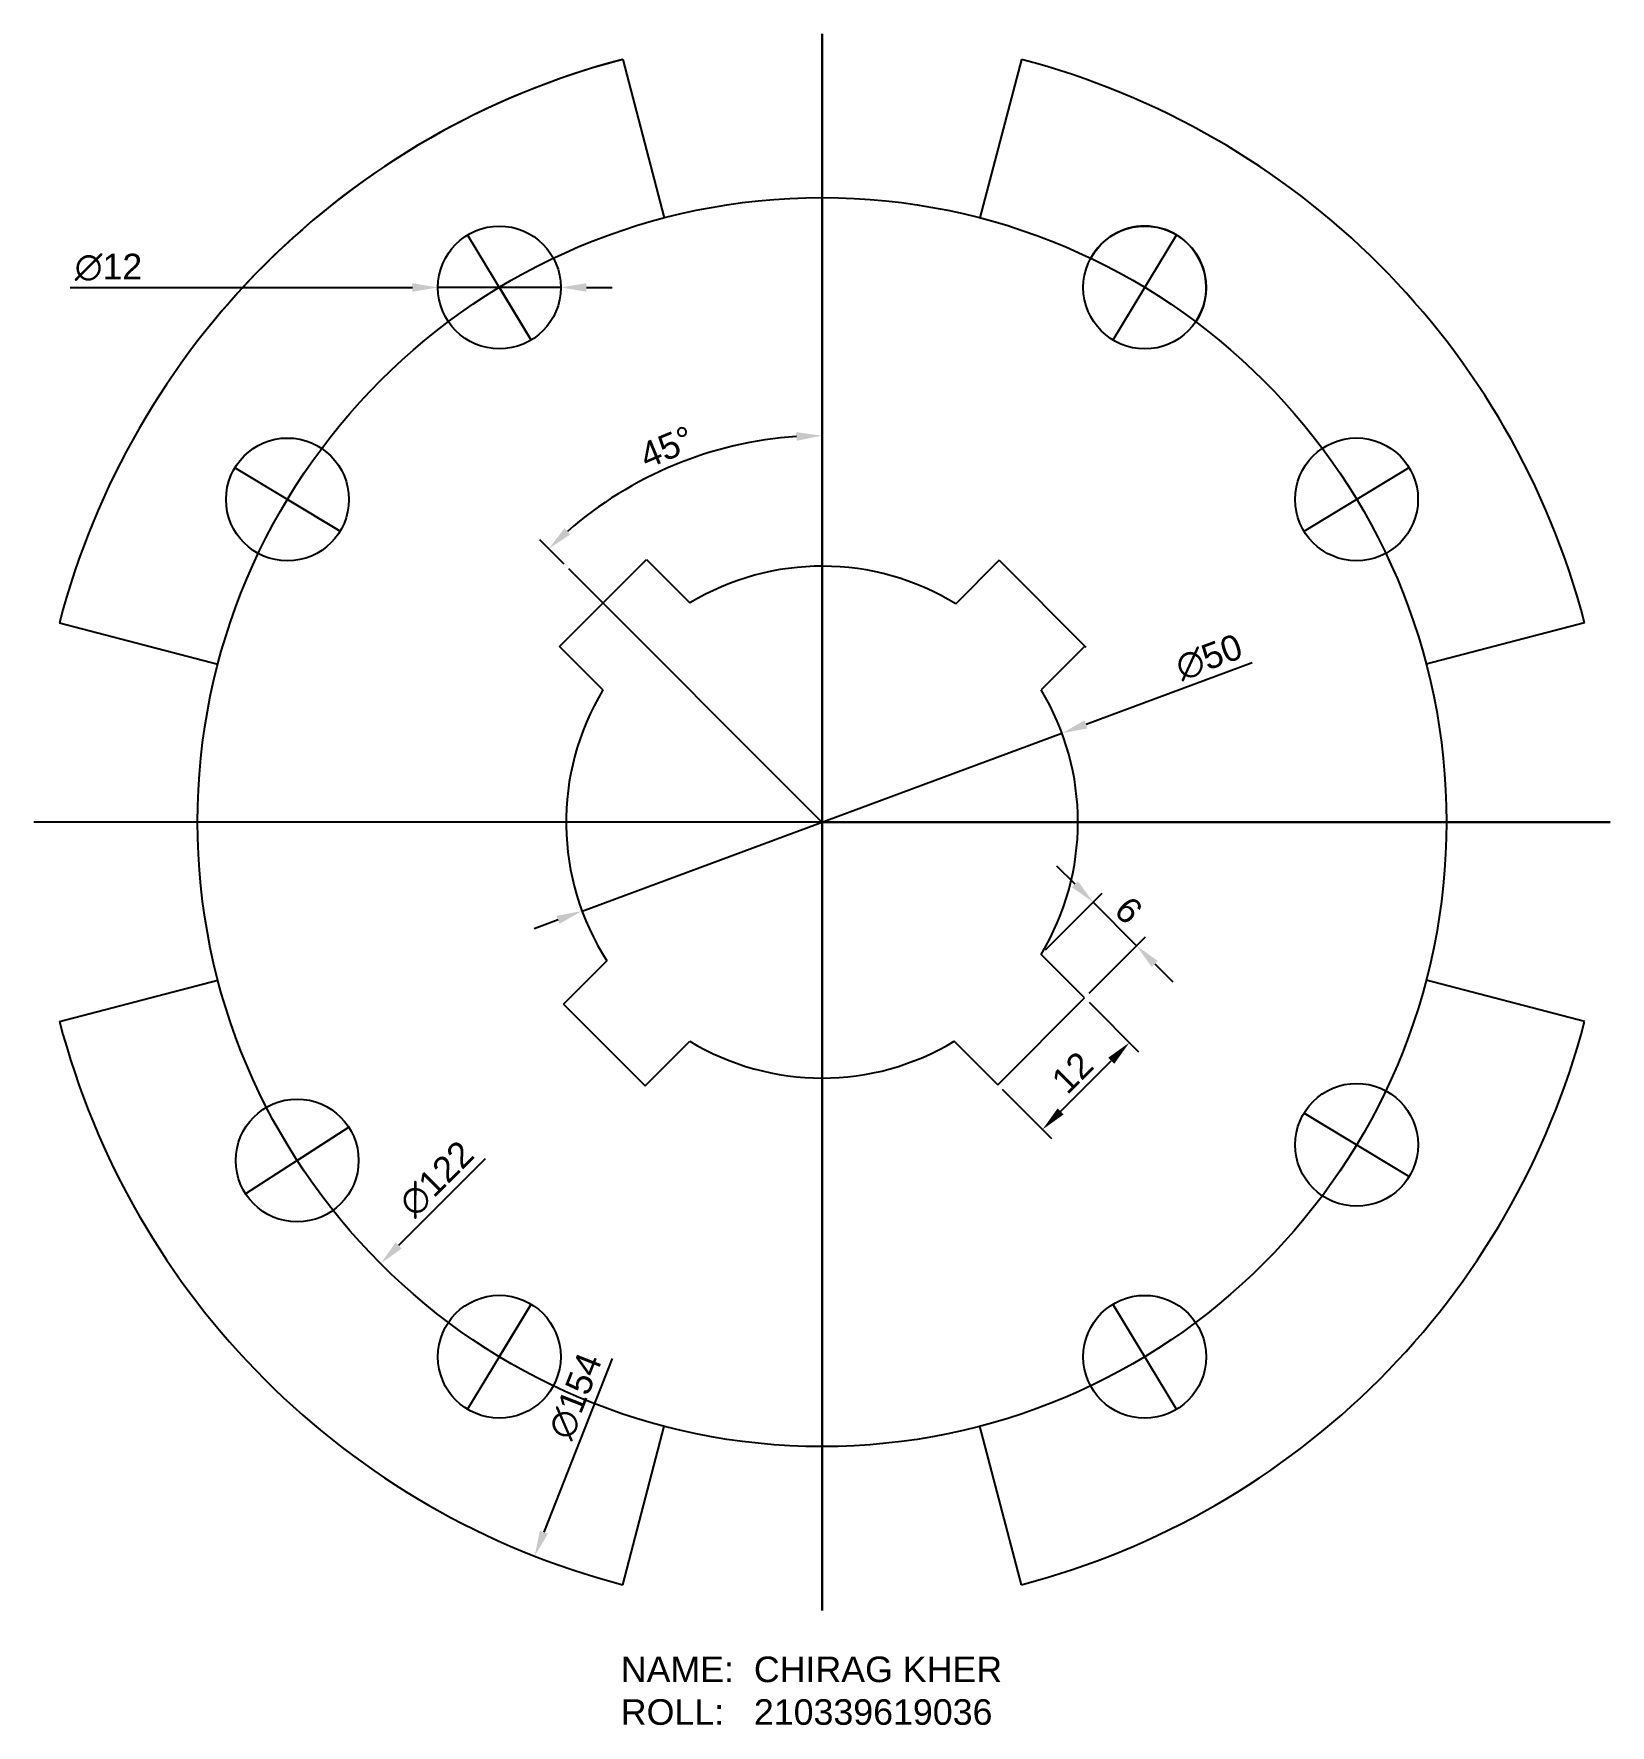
# Model space of a CAD drawing. Header units: millimetres. Extents: x 2565 to 2719, y 1532 to 1697.
import ezdxf

# ---------------------------------------------------------------- set-up
doc = ezdxf.new("R2010")
doc.units = ezdxf.units.MM
doc.styles.get("Standard").update_dxf_attribs({"font": 'arial.ttf'})
doc.dimstyles.new('ISO-25', dxfattribs={"dimtxt": 2.5, "dimasz": 2.5, "dimexe": 1.25, "dimexo": 0.625, "dimtad": 1, "dimtxsty": 'Standard', "dimcen": 2.5, "dimadec": 0, "dimazin": 0, "dimtfac": 1, "dimtmove": 0, "dimatfit": 3, "dimfxl": 1, "dimarcsym": 0})

# ---------------------------------------------------------------- blocks, each defined once
blk = doc.blocks.new('*D1')
at = {"color": 0, "lineweight": -2, "transparency": 16777216}
for p, q in [((2569.01, 1672.08), (2602.46, 1672.09)), ((2616.96, 1672.09), (2604.96, 1672.09)), ((2619.46, 1672.09), (2621.96, 1672.09))]:
    blk.add_line(p, q, dxfattribs=at)
at = {"color": 0, "transparency": 16777216}
for points in [[(2602.46, 1672.5), (2602.46, 1671.67), (2604.96, 1672.09)], [(2619.46, 1672.51), (2619.46, 1671.67), (2616.96, 1672.09)]]:
    blk.add_solid(points, dxfattribs=at)
at = {"layer": 'Defpoints', "color": 0, "transparency": 16777216}
for p in [(2604.96, 1672.09), (2616.96, 1672.09)]:
    blk.add_point(p, dxfattribs=at)
at = {"color": 0, "transparency": 16777216, "insert": (2572.77, 1674.05), "char_height": 2.5, "attachment_point": 5, "rotation": 0.0084}
blk.add_mtext('∅12', dxfattribs=at)
blk = doc.blocks.new('*D3')
at = {"color": 0, "lineweight": -2, "transparency": 16777216}
blk.add_line((2617.28, 1645.05), (2614.9, 1647.44), dxfattribs=at)
blk.add_arc((2642.48, 1619.86), 37.75, 93.7949, 131.2051, dxfattribs=at)
at = {"color": 0, "transparency": 16777216}
for points in [[(2639.97, 1657.95), (2639.99, 1657.11), (2642.48, 1657.61)], [(2617.89, 1647.96), (2617.32, 1648.57), (2615.78, 1646.56)]]:
    blk.add_solid(points, dxfattribs=at)
at = {"layer": 'Defpoints', "color": 0, "transparency": 16777216}
for p in [(2642.48, 1696.86), (2632.71, 1656.33), (2617.73, 1644.61), (2642.48, 1619.86), (2642.48, 1542.86)]:
    blk.add_point(p, dxfattribs=at)
at = {"color": 0, "transparency": 16777216, "insert": (2627.31, 1656.49), "char_height": 2.5, "attachment_point": 5, "rotation": 22.5}
blk.add_mtext('45°', dxfattribs=at)
blk = doc.blocks.new('*D4')
at = {"color": 0, "lineweight": -2, "transparency": 16777216}
for p, q in [((2684.51, 1635.43), (2668.27, 1629.41)), ((2619.03, 1611.18), (2665.92, 1628.54)), ((2616.69, 1610.32), (2614.34, 1609.45))]:
    blk.add_line(p, q, dxfattribs=at)
at = {"color": 0, "transparency": 16777216}
for points in [[(2668.12, 1629.8), (2668.41, 1629.02), (2665.92, 1628.54)], [(2616.54, 1610.71), (2616.83, 1609.93), (2619.03, 1611.18)]]:
    blk.add_solid(points, dxfattribs=at)
at = {"layer": 'Defpoints', "color": 0, "transparency": 16777216}
for p in [(2665.92, 1628.54), (2619.03, 1611.18)]:
    blk.add_point(p, dxfattribs=at)
at = {"color": 0, "transparency": 16777216, "insert": (2680.29, 1635.96), "char_height": 2.5, "attachment_point": 5, "rotation": 20.3144}
blk.add_mtext('∅50', dxfattribs=at)
blk = doc.blocks.new('*D5')
at = {"color": 0, "lineweight": -2, "transparency": 16777216}
for p, q in [((2667.2, 1613.8), (2665.43, 1615.56)), ((2664.32, 1607.39), (2669.85, 1612.91)), ((2668.97, 1612.03), (2673.21, 1607.79)), ((2668.57, 1603.14), (2674.09, 1608.67)), ((2674.98, 1606.02), (2676.74, 1604.25))]:
    blk.add_line(p, q, dxfattribs=at)
at = {"color": 0, "transparency": 16777216}
for points in [[(2667.49, 1614.09), (2666.9, 1613.5), (2668.97, 1612.03)], [(2675.27, 1606.31), (2674.68, 1605.72), (2673.21, 1607.79)]]:
    blk.add_solid(points, dxfattribs=at)
at = {"layer": 'Defpoints', "color": 0, "transparency": 16777216}
for p in [(2673.21, 1607.79), (2663.88, 1606.95), (2668.13, 1602.7)]:
    blk.add_point(p, dxfattribs=at)
at = {"color": 0, "transparency": 16777216, "insert": (2672.43, 1611.25), "char_height": 2.5, "attachment_point": 5, "rotation": 315}
blk.add_mtext('6', dxfattribs=at)
blk = doc.blocks.new('*D6')
at = {"color": 0, "lineweight": -2, "transparency": 16777216}
for p, q in [((2668.57, 1602.26), (2673.39, 1597.44)), ((2665.79, 1591.61), (2670.74, 1596.56)), ((2660.08, 1593.78), (2664.9, 1588.95))]:
    blk.add_line(p, q, dxfattribs=at)
at = {"color": 0, "transparency": 16777216}
for points in [[(2670.44, 1596.85), (2671.03, 1596.26), (2672.5, 1598.32)], [(2665.49, 1591.9), (2666.08, 1591.31), (2664.02, 1589.84)]]:
    blk.add_solid(points, dxfattribs=at)
at = {"layer": 'Defpoints', "color": 0, "transparency": 16777216}
for p in [(2668.13, 1602.7), (2672.5, 1598.32), (2659.64, 1594.22)]:
    blk.add_point(p, dxfattribs=at)
at = {"color": 0, "transparency": 16777216, "insert": (2666.93, 1595.41), "char_height": 2.5, "attachment_point": 5, "rotation": 45}
blk.add_mtext('12', dxfattribs=at)
blk = doc.blocks.new('*D7')
at = {"color": 0, "lineweight": -2, "transparency": 16777216}
blk.add_line((2609.57, 1586.96), (2601.11, 1578.5), dxfattribs=at)
at = {"color": 0, "transparency": 16777216}
blk.add_solid([(2600.82, 1578.79), (2601.41, 1578.21), (2599.34, 1576.73)], dxfattribs=at)
at = {"layer": 'Defpoints', "color": 0, "transparency": 16777216}
for p in [(2685.61, 1663), (2599.34, 1576.73)]:
    blk.add_point(p, dxfattribs=at)
at = {"color": 0, "transparency": 16777216, "insert": (2604.83, 1585.01), "char_height": 2.5, "attachment_point": 5, "rotation": 44.9977}
blk.add_mtext('∅122', dxfattribs=at)
blk = doc.blocks.new('*D8')
at = {"color": 0, "lineweight": -2, "transparency": 16777216}
blk.add_line((2621.96, 1567.48), (2615.31, 1550.5), dxfattribs=at)
at = {"color": 0, "transparency": 16777216}
blk.add_solid([(2614.92, 1550.65), (2615.7, 1550.35), (2614.4, 1548.17)], dxfattribs=at)
at = {"layer": 'Defpoints', "color": 0, "transparency": 16777216}
for p in [(2670.56, 1691.56), (2614.4, 1548.17)]:
    blk.add_point(p, dxfattribs=at)
at = {"color": 0, "transparency": 16777216, "insert": (2618.39, 1563.79), "char_height": 2.5, "attachment_point": 5, "rotation": 68.6103}
blk.add_mtext('∅154', dxfattribs=at)

msp = doc.modelspace()

# ---------------------------------------------------------------- linework, layer by layer
for p, q in [((2642.478, 1619.864), (2642.478, 1696.864)), ((2642.478, 1696.864), (2642.478, 1542.864)), ((2623.002, 1694.364), (2627.05, 1678.88)), ((2661.956, 1694.364), (2657.908, 1678.88)), ((2614.059, 1666.952), (2607.857, 1677.225)), ((2677.106, 1677.222), (2670.904, 1666.949)), ((2610.958, 1672.089), (2614.059, 1666.952)), ((2595.391, 1648.284), (2585.117, 1654.484)), ((2689.564, 1648.29), (2699.837, 1654.491)), ((2590.254, 1651.384), (2595.391, 1648.284)), ((2616.832, 1637.025), (2625.318, 1645.51)), ((2625.318, 1645.51), (2629.56, 1641.267)), ((2642.475, 1619.864), (2617.727, 1644.613)), ((2659.769, 1645.443), (2655.557, 1641.17)), ((2655.557, 1641.17), (2659.769, 1645.443)), ((2659.769, 1645.443), (2668.254, 1636.958)), ((2567.981, 1639.339), (2583.462, 1635.292)), ((2716.976, 1639.341), (2701.495, 1635.293)), ((2616.832, 1637.025), (2621.075, 1632.782)), ((2621.075, 1632.782), (2616.832, 1637.025)), ((2668.154, 1637.058), (2663.881, 1632.785)), ((2719.475, 1619.864), (2565.475, 1619.864)), ((2642.475, 1619.864), (2642.478, 1619.868)), ((2642.475, 1619.864), (2642.478, 1619.866)), ((2642.479, 1619.864), (2642.476, 1619.865)), ((2642.479, 1619.864), (2642.477, 1619.866)), ((2642.478, 1542.864), (2642.478, 1619.864)), ((2642.478, 1619.864), (2719.475, 1619.864)), ((2642.478, 1619.864), (2642.479, 1619.864)), ((2642.478, 1619.863), (2642.479, 1619.864)), ((2617.223, 1602.077), (2621.466, 1606.319)), ((2621.466, 1606.319), (2617.223, 1602.077)), ((2668.125, 1602.703), (2663.883, 1606.946)), ((2567.983, 1600.387), (2583.462, 1604.434)), ((2716.974, 1600.389), (2701.495, 1604.435)), ((2659.64, 1594.217), (2668.125, 1602.703)), ((2617.223, 1602.077), (2625.198, 1594.102)), ((2625.198, 1594.102), (2629.558, 1598.462)), ((2659.64, 1594.217), (2655.397, 1598.46)), ((2655.397, 1598.46), (2659.64, 1594.217)), ((2694.704, 1588.343), (2689.567, 1591.444)), ((2689.567, 1591.444), (2699.84, 1585.242)), ((2596.25, 1590.066), (2586.164, 1583.565)), ((2591.207, 1586.815), (2596.25, 1590.066)), ((2614.053, 1572.779), (2607.852, 1562.506)), ((2610.952, 1567.642), (2614.053, 1572.779)), ((2673.999, 1567.639), (2670.899, 1572.775)), ((2670.899, 1572.775), (2677.1, 1562.502)), ((2623.003, 1545.372), (2627.049, 1560.848)), ((2661.953, 1545.371), (2657.907, 1560.847))]:
    msp.add_line(p, q)
for centre, radius in [((2642.478, 1619.868), 61), ((2610.958, 1672.089), 6), ((2674.005, 1672.085), 6), ((2590.254, 1651.384), 6), ((2694.7, 1651.39), 6), ((2694.704, 1588.343), 6), ((2591.207, 1586.815), 6), ((2610.952, 1567.642), 6), ((2673.999, 1567.639), 6)]:
    msp.add_circle(centre, radius)
for centre, radius, start, end in [((2642.478, 1619.868), 77, 104.65166, 165.35218), ((2642.475, 1619.864), 77, 104.64865, 141.89021), ((2642.478, 1619.868), 77, 14.64889, 75.34738), ((2674.005, 1672.085), 6, 326.06128, 151.69921), ((2642.479, 1619.864), 25, 58.45661, 121.11374), ((2642.479, 1619.864), 25, 148.88706, 212.80479), ((2642.479, 1619.864), 25, 328.88692, 31.11975), ((2642.478, 1619.868), 77, 194.65466, 255.34905), ((2642.478, 1619.868), 77, 284.65015, 345.34645), ((2642.479, 1619.864), 25, 238.88025, 301.11294)]:
    msp.add_arc(centre, radius, start, end)

# ---------------------------------------------------------------- texts
at = {"insert": (2622.819, 1538.355), "char_height": 2.5, "attachment_point": 1}
msp.add_mtext_dynamic_manual_height_columns('NAME:  CHIRAG KHER\\PROLL:   210339619036', width=50.01124, gutter_width=12.5, heights=[0], dxfattribs=at)

# ---------------------------------------------------------------- dimensions: what is measured, and where the dimension line sits
dim = msp.add_angular_dim_2l(base=(2632.707, 1656.327), line1=((2642.478, 1696.864), (2642.478, 1542.864)), line2=((2642.475, 1619.864), (2617.727, 1644.613)), dimstyle='ISO-25')
dim.commit()
dim.dimension.update_dxf_attribs({"geometry": '*D3', "text_midpoint": (2627.305, 1656.492)})
for p1, p2, picture, middle in [((2670.561, 1691.564), (2614.396, 1548.171), '*D8', (2620.23, 1563.066)), ((2616.958, 1672.09), (2604.958, 1672.088), '*D1', (2572.768, 1672.083)), ((2685.614, 1662.996), (2599.344, 1576.732), '*D7', (2606.227, 1583.615)), ((2619.034, 1611.185), (2665.924, 1628.543), '*D4', (2680.977, 1634.116))]:
    dim = msp.add_diameter_dim_2p(p1=p1, p2=p2, dimstyle='ISO-25')
    dim.commit()
    dim.dimension.update_dxf_attribs({"geometry": picture, "text_midpoint": middle, "dimtype": 163})
for p1, distance, picture, middle in [((2663.883, 1606.946), 7.189, '*D5', (2672.432, 1611.252)), ((2659.64, 1594.217), -6.192, '*D6', (2666.931, 1595.411))]:
    dim = msp.add_aligned_dim(p1=p1, p2=(2668.125, 1602.703), distance=distance, dimstyle='ISO-25')
    dim.commit()
    dim.dimension.update_dxf_attribs({"geometry": picture, "text_midpoint": middle})

doc.saveas('drawing.dxf')
